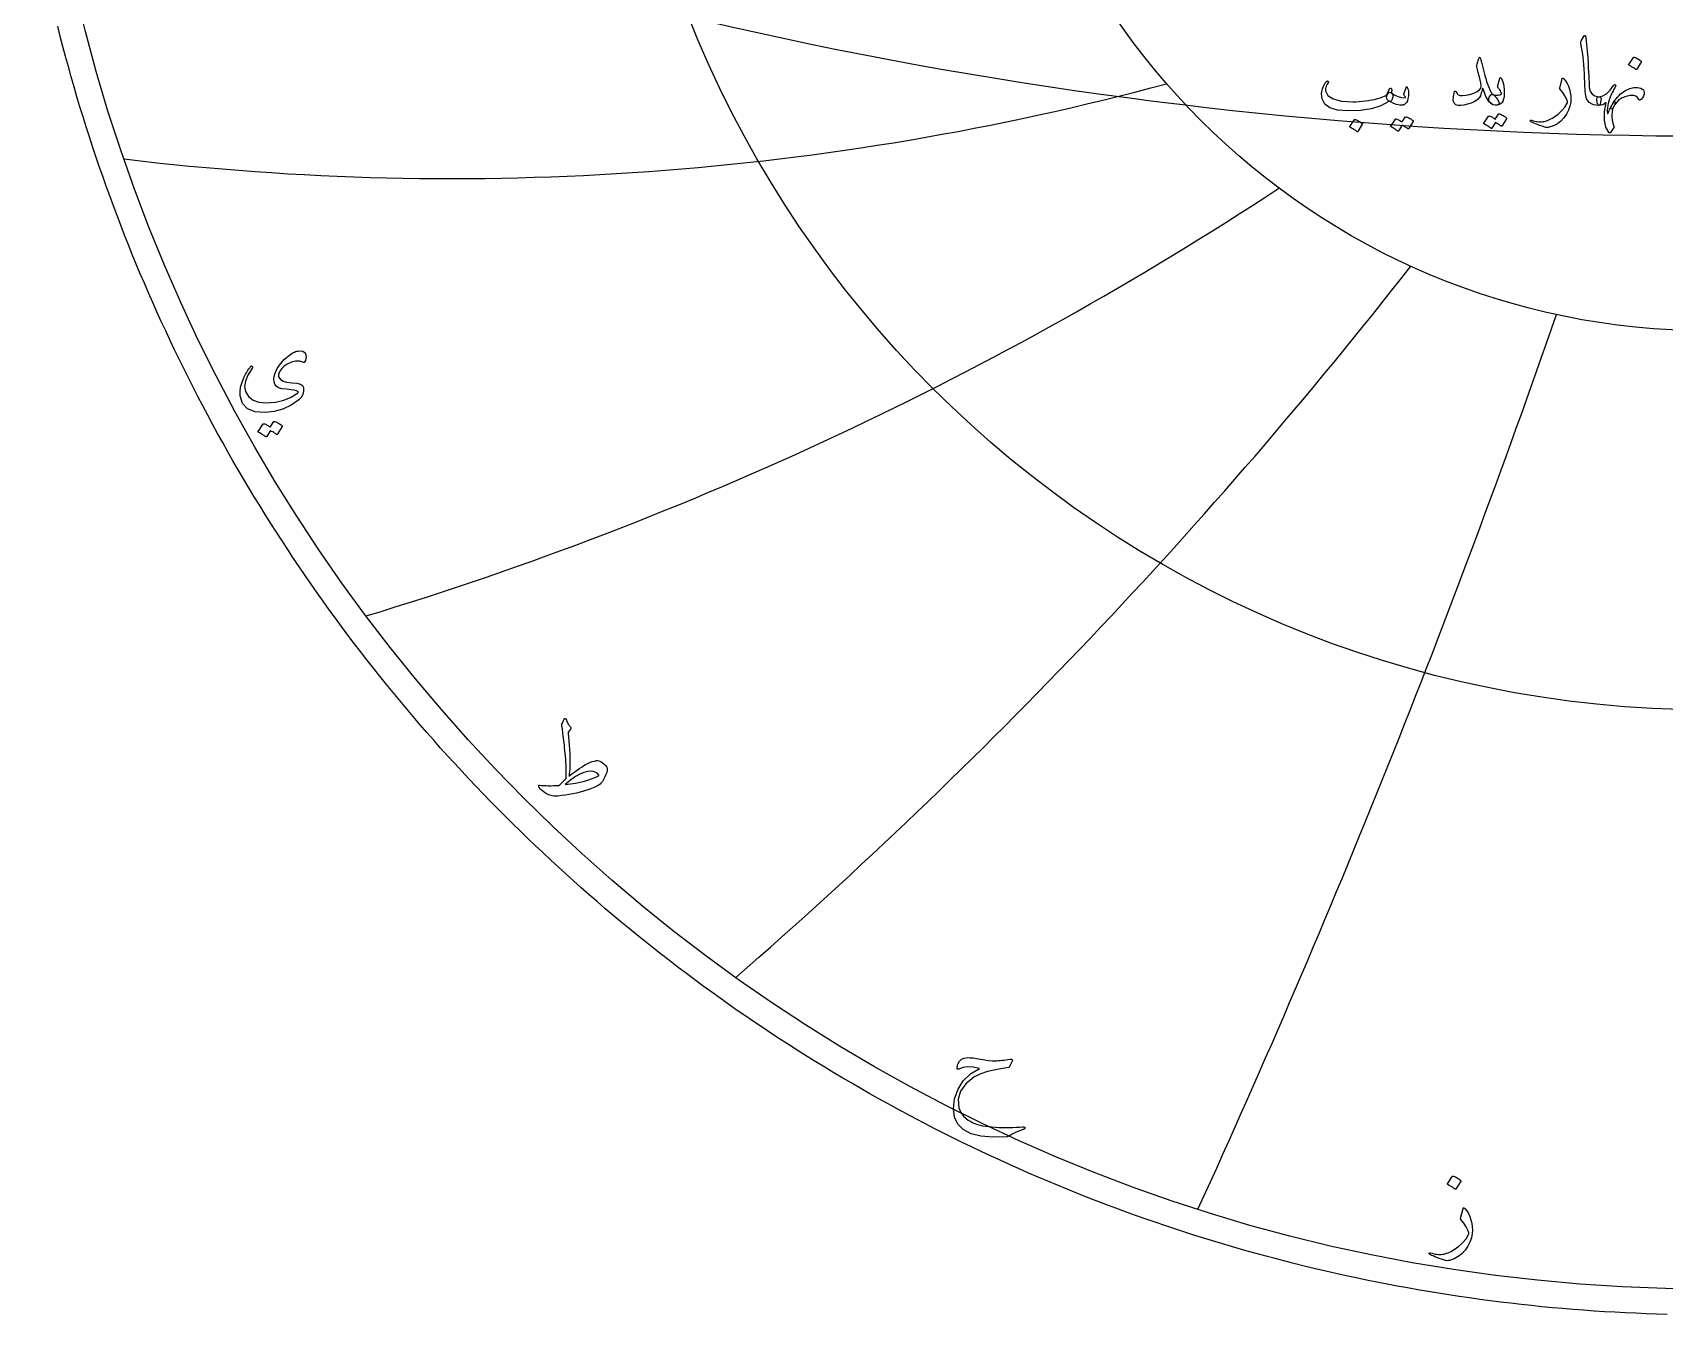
# Model space of a CAD drawing. Header units: millimetres. Extents: x -128 to 128, y -128 to 131.
# Drawn here: x -126 to -3.3, y -127.9 to -31.6 of the extents above; entities that cross this region are included whole.
import ezdxf

# ---------------------------------------------------------------- set-up
doc = ezdxf.new("R2010")
doc.units = ezdxf.units.MM
for name, color, linetype in [('CUT_OUTER', 1, 'Continuous'), ('ENGRAVE', 7, 'Continuous'), ('ENGRAVE_FINE', 8, 'Continuous'), ('TEXT', 5, 'Continuous')]:
    doc.layers.add(name, color=color, linetype=linetype)

msp = doc.modelspace()

# ---------------------------------------------------------------- linework, layer by layer
at = {"layer": 'CUT_OUTER'}
msp.add_lwpolyline([(-3.1401, -127.9115), (-3.9248, -127.8898), (-4.7095, -127.8633), (-5.4939, -127.832), (-6.2782, -127.7959), (-7.0622, -127.755), (-7.846, -127.7092), (-8.6294, -127.6587), (-9.4126, -127.6033), (-10.1954, -127.5432), (-10.9778, -127.4782), (-11.7598, -127.4084), (-12.5413, -127.3339), (-13.3224, -127.2545), (-14.1029, -127.1704), (-14.883, -127.0815), (-15.6624, -126.9878), (-16.4413, -126.8893), (-17.2196, -126.786), (-17.9972, -126.6779), (-18.7742, -126.5651), (-19.5504, -126.4476), (-20.3259, -126.3252), (-21.1006, -126.1981), (-21.8746, -126.0663), (-22.6477, -125.9297), (-23.42, -125.7883), (-24.1913, -125.6423), (-24.9618, -125.4915), (-25.7313, -125.336), (-26.4999, -125.1757), (-27.2675, -125.0108), (-28.034, -124.8411), (-28.7995, -124.6667), (-29.5639, -124.4877), (-30.3272, -124.3039), (-31.0893, -124.1155), (-31.8503, -123.9224), (-32.6101, -123.7246), (-33.3686, -123.5222), (-34.1259, -123.3151), (-34.8819, -123.1034), (-35.6366, -122.8871), (-36.3899, -122.6661), (-37.1419, -122.4405), (-37.8925, -122.2103), (-38.6417, -121.9755), (-39.3894, -121.7361), (-40.1356, -121.4921), (-40.8803, -121.2436), (-41.6235, -120.9905), (-42.3651, -120.7328), (-43.1051, -120.4706), (-43.8434, -120.2038), (-44.5802, -119.9325), (-45.3152, -119.6567), (-46.0486, -119.3764), (-46.7802, -119.0916), (-47.51, -118.8024), (-48.2381, -118.5086), (-48.9643, -118.2104), (-49.6887, -117.9077), (-50.4113, -117.6006), (-51.1319, -117.2891), (-51.8506, -116.9731), (-52.5674, -116.6528), (-53.2822, -116.328), (-53.9949, -115.9989), (-54.7057, -115.6654), (-55.4144, -115.3276), (-56.1209, -114.9854), (-56.8254, -114.6389), (-57.5278, -114.288), (-58.2279, -113.9329), (-58.9259, -113.5735), (-59.6217, -113.2098), (-60.3152, -112.8418), (-61.0065, -112.4696), (-61.6954, -112.0932), (-62.382, -111.7125), (-63.0663, -111.3276), (-63.7482, -110.9386), (-64.4277, -110.5453), (-65.1048, -110.1479), (-65.7794, -109.7464), (-66.4516, -109.3407), (-67.1212, -108.9309), (-67.7884, -108.517), (-68.4529, -108.099), (-69.1149, -107.677), (-69.7743, -107.2509), (-70.4311, -106.8207), (-71.0852, -106.3865), (-71.7366, -105.9484), (-72.3854, -105.5062), (-73.0314, -105.0601), (-73.6747, -104.61), (-74.3151, -104.1559), (-74.9528, -103.698), (-75.5877, -103.2361), (-76.2197, -102.7704), (-76.8489, -102.3008), (-77.4751, -101.8273), (-78.0985, -101.35), (-78.7189, -100.8689), (-79.3363, -100.384), (-79.9508, -99.8953), (-80.5622, -99.4029), (-81.1706, -98.9067), (-81.776, -98.4068), (-82.3782, -97.9032), (-82.9774, -97.3958), (-83.5735, -96.8849), (-84.1664, -96.3703), (-84.7561, -95.852), (-85.3426, -95.3301), (-85.926, -94.8047), (-86.5061, -94.2757), (-87.0829, -93.7431), (-87.6565, -93.207), (-88.2267, -92.6674), (-88.7936, -92.1243), (-89.3572, -91.5778), (-89.9175, -91.0277), (-90.4743, -90.4743), (-91.0277, -89.9175), (-91.5778, -89.3572), (-92.1243, -88.7936), (-92.6674, -88.2267), (-93.207, -87.6565), (-93.7431, -87.0829), (-94.2757, -86.5061), (-94.8047, -85.926), (-95.3301, -85.3426), (-95.852, -84.7561), (-96.3703, -84.1664), (-96.8849, -83.5735), (-97.3958, -82.9774), (-97.9032, -82.3782), (-98.4068, -81.776), (-98.9067, -81.1706), (-99.4029, -80.5622), (-99.8953, -79.9508), (-100.384, -79.3363), (-100.8689, -78.7189), (-101.35, -78.0985), (-101.8273, -77.4751), (-102.3008, -76.8489), (-102.7704, -76.2197), (-103.2361, -75.5877), (-103.698, -74.9528), (-104.1559, -74.3151), (-104.61, -73.6747), (-105.0601, -73.0314), (-105.5062, -72.3854), (-105.9484, -71.7366), (-106.3865, -71.0852), (-106.8207, -70.4311), (-107.2509, -69.7743), (-107.677, -69.1149), (-108.099, -68.4529), (-108.517, -67.7884), (-108.9309, -67.1212), (-109.3407, -66.4516), (-109.7464, -65.7794), (-110.1479, -65.1048), (-110.5453, -64.4277), (-110.9386, -63.7482), (-111.3276, -63.0663), (-111.7125, -62.382), (-112.0932, -61.6954), (-112.4696, -61.0065), (-112.8418, -60.3152), (-113.2098, -59.6217), (-113.5735, -58.9259), (-113.9329, -58.2279), (-114.288, -57.5278), (-114.6389, -56.8254), (-114.9854, -56.1209), (-115.3276, -55.4144), (-115.6654, -54.7057), (-115.9989, -53.9949), (-116.328, -53.2822), (-116.6528, -52.5674), (-116.9731, -51.8506), (-117.2891, -51.1319), (-117.6006, -50.4113), (-117.9077, -49.6887), (-118.2104, -48.9643), (-118.5086, -48.2381), (-118.8024, -47.51), (-119.0916, -46.7802), (-119.3764, -46.0486), (-119.6567, -45.3152), (-119.9325, -44.5802), (-120.2038, -43.8434), (-120.4706, -43.1051), (-120.7328, -42.3651), (-120.9905, -41.6235), (-121.2436, -40.8803), (-121.4921, -40.1356), (-121.7361, -39.3894), (-121.9755, -38.6417), (-122.2103, -37.8925), (-122.4405, -37.1419), (-122.6661, -36.3899), (-122.8871, -35.6366), (-123.1034, -34.8819), (-123.3151, -34.1259), (-123.5222, -33.3686), (-123.7246, -32.6101), (-123.9224, -31.8503), (-124.1155, -31.0893)], dxfattribs=at)
at = {"layer": 'ENGRAVE'}
for radius in [126, 82.4783, 53.9894]:
    msp.add_circle((0, 0), radius, dxfattribs=at)
for centre, radius, start, end in [((-94.5252, 163.7225), 206.2589, 263.151501, 285.109988), ((-177.761, 177.761), 264.5763, 286.879767, 303.348632), ((-325.9432, 188.1834), 385.2981, 311.00294, 321.982183), ((-726.2507, 194.5983), 756.3804, 335.421907, 340.9115286)]:
    msp.add_arc(centre, radius, start, end, dxfattribs=at)
at = {"layer": 'ENGRAVE_FINE'}
msp.add_arc((0, 293.5723), 332.9124, 247.925664, 292.074336, dxfattribs=at)
at = {"layer": 'TEXT'}
for points in [[(-9.3629, -31.8194), (-9.3488, -31.7976), (-9.3357, -31.7831), (-9.3234, -31.7759), (-9.3121, -31.7759), (-9.2949, -31.7854), (-9.2794, -31.814), (-9.2658, -31.8616), (-9.254, -31.9283), (-9.1942, -32.4704), (-9.1452, -32.9716), (-9.1071, -33.4321), (-9.0798, -33.8517), (-9.0624, -34.2105), (-9.0463, -34.5321), (-9.0315, -34.8166), (-9.0181, -35.0638), (-9.0066, -35.2738), (-8.9973, -35.4466), (-8.9902, -35.5823), (-8.9855, -35.6807), (-8.9211, -35.9756), (-8.7786, -36.1924), (-8.5582, -36.3312), (-8.2597, -36.392), (-8.1767, -36.4138), (-8.1236, -36.4646), (-8.1005, -36.5444), (-8.1073, -36.6533), (-8.1413, -36.8248), (-8.178, -36.9472), (-8.2175, -37.0207), (-8.2597, -37.0452), (-8.6797, -36.9899), (-8.9891, -36.8239), (-9.1878, -36.5471), (-9.2758, -36.1597), (-9.2896, -35.9744), (-9.3021, -35.7887), (-9.3132, -35.6025), (-9.323, -35.4158), (-9.3318, -35.2287), (-9.3402, -35.0411), (-9.3482, -34.8531), (-9.3556, -34.6646), (-9.3693, -34.3051), (-9.3883, -33.9814), (-9.4128, -33.6936), (-9.4427, -33.4416), (-9.4781, -33.1996), (-9.519, -32.9417), (-9.5652, -32.6679), (-9.6169, -32.3783), (-9.6237, -32.3261), (-9.6224, -32.2785), (-9.6129, -32.2354), (-9.5952, -32.1968)], [(-17.1363, -33.6049), (-17.0946, -33.7952), (-17.0492, -33.9887), (-17.0002, -34.1853), (-16.9476, -34.3851), (-16.8913, -34.5891), (-16.8315, -34.798), (-16.7679, -35.0118), (-16.7008, -35.2307), (-16.5652, -35.6245), (-16.4413, -35.9202), (-16.3293, -36.118), (-16.229, -36.2178), (-16.1415, -36.2772), (-16.053, -36.3612), (-15.9637, -36.4696), (-15.8734, -36.6025), (-15.7881, -36.7672), (-15.7645, -36.891), (-15.8026, -36.974), (-15.9024, -37.0162), (-16.2249, -36.9835), (-16.5103, -36.7694), (-16.7584, -36.3739), (-16.9694, -35.7968), (-16.9739, -35.7873), (-16.9802, -35.7805), (-16.9884, -35.7764), (-16.9984, -35.7751), (-17.0056, -35.7764), (-17.0129, -35.7805), (-17.0202, -35.7873), (-17.0274, -35.7968), (-17.0478, -35.8903), (-17.0728, -35.9892), (-17.1023, -36.0935), (-17.1363, -36.2033), (-17.1735, -36.3072), (-17.2125, -36.3938), (-17.2533, -36.4632), (-17.296, -36.5154), (-17.4493, -36.6492), (-17.6407, -36.7676), (-17.8703, -36.8706), (-18.1379, -36.9581), (-18.4101, -37.023), (-18.646, -37.0507), (-18.8456, -37.0411), (-19.0089, -36.9944), (-19.1486, -36.8774), (-19.2121, -36.6714), (-19.1994, -36.3766), (-19.1105, -35.9928), (-19.1019, -35.9801), (-19.0905, -35.971), (-19.0765, -35.9656), (-19.0597, -35.9638), (-19.0397, -35.966), (-19.0234, -35.9729), (-19.0107, -35.9842), (-19.0016, -36.0001), (-18.9671, -36.0804), (-18.929, -36.147), (-18.8873, -36.2001), (-18.8419, -36.2396), (-18.7004, -36.2922), (-18.5081, -36.3049), (-18.2649, -36.2777), (-17.971, -36.2106), (-17.6575, -36.1098), (-17.4139, -35.9964), (-17.2402, -35.8703), (-17.1363, -35.7315), (-17.1191, -35.5909), (-17.1472, -35.3505), (-17.2207, -35.0102), (-17.3395, -34.5702), (-17.3967, -34.3384), (-17.4302, -34.1511), (-17.4402, -34.0082), (-17.4266, -33.9097), (-17.2887, -33.5178), (-17.2737, -33.4765), (-17.2579, -33.447), (-17.2411, -33.4294), (-17.2234, -33.4235), (-17.2016, -33.4348), (-17.1798, -33.4688), (-17.1581, -33.5255), (-17.1363, -33.6049)], [(-5.6685, -33.4307), (-5.6595, -33.4216), (-5.6468, -33.4162), (-5.6304, -33.4144), (-5.6105, -33.4162), (-5.4694, -33.4734), (-5.3365, -33.5432), (-5.2117, -33.6258), (-5.0952, -33.721), (-5.0838, -33.7356), (-5.0788, -33.7501), (-5.0802, -33.7646), (-5.0879, -33.7791), (-5.429, -34.3307), (-5.4417, -34.3439), (-5.4581, -34.347), (-5.478, -34.3402), (-5.5016, -34.3235), (-5.522, -34.3089), (-5.5542, -34.2872), (-5.5982, -34.2581), (-5.654, -34.2218), (-5.7225, -34.1783), (-5.8046, -34.1275), (-5.9004, -34.0694), (-6.0097, -34.0041), (-6.0242, -33.9932), (-6.0315, -33.9823), (-6.0315, -33.9714), (-6.0242, -33.9606)], [(-23.879, -36.0872), (-23.872, -36.0908), (-23.8654, -36.0944), (-23.8593, -36.0981), (-23.8536, -36.1017), (-23.848, -36.1058), (-23.8418, -36.1108), (-23.8353, -36.1167), (-23.8282, -36.1235), (-23.7697, -36.1924), (-23.7466, -36.2904), (-23.7588, -36.4174), (-23.8065, -36.5735), (-23.8505, -36.6683), (-23.8954, -36.7277), (-23.9412, -36.7517), (-23.9879, -36.7404), (-24.0115, -36.7291), (-24.0315, -36.7241), (-24.0478, -36.7254), (-24.0605, -36.7331), (-24.6556, -37.0588), (-25.3669, -37.2884), (-26.1944, -37.4217), (-27.1379, -37.4589), (-27.9009, -37.3936), (-28.477, -37.2194), (-28.8662, -36.9364), (-29.0685, -36.5444), (-29.0998, -36.3593), (-29.1067, -36.1743), (-29.089, -35.9892), (-29.0468, -35.8041), (-28.9892, -35.6403), (-28.9179, -35.4902), (-28.8331, -35.3536), (-28.7347, -35.2307), (-28.7161, -35.2153), (-28.6966, -35.2053), (-28.6762, -35.2008), (-28.6548, -35.2017), (-28.6349, -35.2103), (-28.6185, -35.2216), (-28.6058, -35.2357), (-28.5968, -35.2525), (-28.5927, -35.2688), (-28.595, -35.2888), (-28.6036, -35.3124), (-28.6185, -35.3396), (-28.7238, -35.4938), (-28.7927, -35.6444), (-28.8254, -35.7914), (-28.8218, -35.9347), (-28.6494, -36.294), (-28.2484, -36.5517), (-27.6187, -36.7077), (-26.7605, -36.7622), (-26.5248, -36.7585), (-26.2896, -36.7476), (-26.0549, -36.7295), (-25.8206, -36.7041), (-25.5881, -36.6714), (-25.3588, -36.6315), (-25.1326, -36.5843), (-24.9097, -36.5299), (-24.6933, -36.4682), (-24.5159, -36.4065), (-24.3776, -36.3448), (-24.2782, -36.2831), (-24.2399, -36.2505), (-24.2047, -36.2106), (-24.1728, -36.1634), (-24.144, -36.1089), (-24.117, -36.0482), (-24.0904, -35.9819), (-24.0643, -35.9102), (-24.0387, -35.8331), (-24.0287, -35.8095), (-24.0133, -35.7896), (-23.9924, -35.7733), (-23.9661, -35.7606), (-23.938, -35.7537), (-23.9117, -35.7551), (-23.8872, -35.7646), (-23.8645, -35.7823), (-23.8464, -35.8068), (-23.8355, -35.8368), (-23.8319, -35.8721), (-23.8355, -35.913)], [(-15.6702, -35.9493), (-15.7128, -35.878), (-15.7536, -35.8168), (-15.7926, -35.7655), (-15.8298, -35.7243), (-15.8566, -35.6889), (-15.8716, -35.6481), (-15.8747, -35.6018), (-15.8661, -35.5501), (-15.7137, -34.9985), (-15.6924, -34.9504), (-15.6647, -34.9368), (-15.6307, -34.9576), (-15.5903, -35.013), (-15.5295, -35.1305), (-15.4778, -35.2724), (-15.4352, -35.4389), (-15.4016, -35.6299), (-15.3821, -35.8132), (-15.3744, -35.9928), (-15.3785, -36.1688), (-15.3944, -36.3412), (-15.4202, -36.4913), (-15.4542, -36.6224), (-15.4964, -36.7345), (-15.5468, -36.8275), (-15.6089, -36.8964), (-15.6937, -36.9509), (-15.8013, -36.9908), (-15.9315, -37.0162), (-16.0648, -37.0212), (-16.1891, -36.9999), (-16.3043, -36.9522), (-16.4105, -36.8783), (-16.4926, -36.7844), (-16.5357, -36.6769), (-16.5398, -36.5558), (-16.5048, -36.421), (-16.449, -36.3108), (-16.3833, -36.2414), (-16.3075, -36.2128), (-16.2218, -36.2251), (-16.024, -36.2727), (-15.8516, -36.2777), (-15.7046, -36.24), (-15.5831, -36.1597), (-15.5803, -36.1384), (-15.594, -36.0962), (-15.6239, -36.0332), (-15.6702, -35.9493)], [(-11.0323, -35.0202), (-11.0282, -35.0071), (-11.0232, -34.9966), (-11.0173, -34.9889), (-11.0105, -34.9839), (-10.9901, -34.9821), (-10.9651, -34.9912), (-10.9356, -35.0112), (-10.9016, -35.042), (-10.7692, -35.1994), (-10.6548, -35.3813), (-10.5587, -35.5877), (-10.4806, -35.8186), (-10.4199, -36.0672), (-10.3827, -36.3122), (-10.3691, -36.5535), (-10.379, -36.7912), (-10.4434, -37.1042), (-10.5496, -37.4045), (-10.6975, -37.6921), (-10.8871, -37.967), (-11.1139, -38.216), (-11.3734, -38.4188), (-11.6655, -38.5753), (-11.9903, -38.6856), (-12.0774, -38.7042), (-12.1645, -38.7091), (-12.2516, -38.7005), (-12.3387, -38.6783), (-12.5394, -38.6082), (-12.7207, -38.5431), (-12.8824, -38.483), (-13.0246, -38.4279), (-13.1468, -38.3778), (-13.2487, -38.3326), (-13.3301, -38.2925), (-13.3911, -38.2573), (-13.4038, -38.2464), (-13.4129, -38.2356), (-13.4183, -38.2247), (-13.4202, -38.2138), (-13.4188, -38.1997), (-13.4147, -38.1866), (-13.4079, -38.1743), (-13.3984, -38.163), (-13.3861, -38.1544), (-13.3712, -38.1503), (-13.3535, -38.1507), (-13.3331, -38.1557), (-13.2088, -38.1891), (-13.0899, -38.2165), (-12.9765, -38.238), (-12.8685, -38.2537), (-12.7651, -38.2635), (-12.6653, -38.2673), (-12.5692, -38.2653), (-12.4766, -38.2573), (-12.3843, -38.2426), (-12.2888, -38.2201), (-12.1901, -38.19), (-12.0883, -38.1521), (-11.9833, -38.106), (-11.8751, -38.0514), (-11.7637, -37.9881), (-11.6492, -37.9162), (-11.3276, -37.6848), (-11.0522, -37.4335), (-10.8231, -37.1623), (-10.6403, -36.871), (-10.6285, -36.8474), (-10.6222, -36.8202), (-10.6213, -36.7894), (-10.6258, -36.7549), (-10.702, -36.5512), (-10.8218, -36.3249), (-10.9851, -36.0758), (-11.1919, -35.8041), (-11.201, -35.7869), (-11.2065, -35.7714), (-11.2083, -35.7578), (-11.2065, -35.746)], [(-7.0984, -36.9872), (-7.1782, -37.1586), (-7.2363, -37.3392), (-7.2726, -37.5288), (-7.2871, -37.7275), (-7.2807, -37.9343), (-7.2544, -38.1485), (-7.2082, -38.3698), (-7.1419, -38.5985), (-7.1338, -38.6288), (-7.131, -38.6547), (-7.1338, -38.676), (-7.1419, -38.6928), (-7.4032, -39.063), (-7.4273, -39.0897), (-7.4486, -39.1047), (-7.4672, -39.1079), (-7.4831, -39.0993), (-7.7317, -38.6733), (-7.8532, -38.1503), (-7.8478, -37.5302), (-7.7153, -36.813), (-7.8419, -36.9146), (-7.9748, -36.9872), (-8.1141, -37.0307), (-8.2597, -37.0452), (-8.291, -37.0357), (-8.3196, -37.0071), (-8.3454, -36.9595), (-8.3685, -36.8928), (-8.3817, -36.8527), (-8.3921, -36.8121), (-8.3998, -36.771), (-8.4048, -36.7295), (-8.4085, -36.688), (-8.4121, -36.6469), (-8.4157, -36.6063), (-8.4194, -36.5662), (-8.4148, -36.4927), (-8.3867, -36.4392), (-8.335, -36.4056), (-8.2597, -36.392), (-7.9635, -36.3258), (-7.6845, -36.1634), (-7.4227, -35.9048), (-7.1782, -35.5501), (-7.1451, -35.5052), (-7.1111, -35.4793), (-7.0762, -35.4725), (-7.0403, -35.4847), (-7.014, -35.5079), (-7.0004, -35.5337), (-6.9995, -35.5623), (-7.0113, -35.5936), (-7.0755, -35.707), (-7.1374, -35.8222), (-7.1971, -35.9393), (-7.2544, -36.0581), (-7.3096, -36.1788), (-7.3624, -36.3013), (-7.413, -36.4256), (-7.4613, -36.5517), (-7.5683, -36.8951), (-7.6282, -37.1922), (-7.6409, -37.4431), (-7.6065, -37.6476), (-7.6033, -37.654), (-7.601, -37.6585), (-7.5996, -37.6613), (-7.5992, -37.6622), (-7.5987, -37.6613), (-7.5974, -37.6585), (-7.5951, -37.654), (-7.5919, -37.6476), (-7.5477, -37.5435), (-7.5021, -37.4417), (-7.4552, -37.3421), (-7.4069, -37.2448), (-7.3567, -37.1493), (-7.3043, -37.0552), (-7.2497, -36.9624), (-7.1927, -36.871), (-7.1515, -36.8075), (-7.1147, -36.7694), (-7.0825, -36.7567), (-7.0548, -36.7694), (-7.0412, -36.7966), (-7.044, -36.842), (-7.063, -36.9055), (-7.0984, -36.9872)], [(-24.0968, -36.6678), (-24.1757, -36.593), (-24.2165, -36.4991), (-24.2193, -36.3861), (-24.1839, -36.2541), (-24.1072, -36.1357), (-24.0369, -36.0636), (-23.9729, -36.0377), (-23.9153, -36.0581), (-23.6431, -36.2382), (-23.371, -36.3648), (-23.0988, -36.4378), (-22.8266, -36.4573), (-22.8171, -36.4555), (-22.8103, -36.4501), (-22.8062, -36.441), (-22.8048, -36.4283), (-22.8116, -36.4043), (-22.8321, -36.3684), (-22.8661, -36.3208), (-22.9137, -36.2614), (-22.9228, -36.2432), (-22.9282, -36.2251), (-22.93, -36.2069), (-22.9282, -36.1888), (-22.754, -35.688), (-22.7459, -35.6689), (-22.7359, -35.6553), (-22.7241, -35.6471), (-22.7105, -35.6444), (-22.6969, -35.6467), (-22.6851, -35.6535), (-22.6751, -35.6648), (-22.6669, -35.6807), (-22.6125, -35.8436), (-22.5798, -36.0055), (-22.569, -36.1666), (-22.5798, -36.3267), (-22.6152, -36.5258), (-22.6633, -36.6878), (-22.7241, -36.8125), (-22.7976, -36.9001), (-22.8534, -36.9482), (-22.9046, -36.9835), (-22.9514, -37.0062), (-22.9935, -37.0162), (-23.2367, -37.0216), (-23.5016, -36.9654), (-23.7883, -36.8474), (-24.0968, -36.6678)], [(-5.2694, -36.5952), (-5.3633, -36.4483), (-5.4853, -36.3485), (-5.6354, -36.2958), (-5.8137, -36.2904), (-5.9149, -36.3033), (-6.0151, -36.3203), (-6.1145, -36.3414), (-6.2129, -36.3666), (-6.3104, -36.3968), (-6.4071, -36.4328), (-6.5028, -36.4748), (-6.5976, -36.5226), (-6.76, -36.6315), (-6.9133, -36.7839), (-7.0576, -36.9799), (-7.1927, -37.2194), (-7.2313, -37.2734), (-7.2671, -37.3047), (-7.3003, -37.3133), (-7.3306, -37.2993), (-7.356, -37.2711), (-7.3669, -37.2376), (-7.3633, -37.1986), (-7.3452, -37.1541), (-7.3175, -37.0956), (-7.2925, -37.0434), (-7.2703, -36.9976), (-7.2508, -36.9581), (-7.2336, -36.9246), (-7.2181, -36.8964), (-7.2045, -36.8738), (-7.1927, -36.8565), (-7.0861, -36.6959), (-6.9768, -36.5481), (-6.8648, -36.4129), (-6.75, -36.2904), (-6.6325, -36.1802), (-6.5123, -36.0817), (-6.3894, -35.9951), (-6.2637, -35.9202), (-5.9412, -35.7737), (-5.6413, -35.697), (-5.3642, -35.6902), (-5.1097, -35.7533), (-5.0013, -35.8082), (-4.9228, -35.8785), (-4.8742, -35.9642), (-4.8556, -36.0654), (-4.8665, -36.2033), (-4.9065, -36.3339), (-4.9754, -36.4573), (-5.0734, -36.5735), (-5.1373, -36.6238), (-5.1913, -36.6442), (-5.2353, -36.6347), (-5.2694, -36.5952)], [(-22.8048, -37.9017), (-22.7958, -37.8926), (-22.7831, -37.8872), (-22.7667, -37.8854), (-22.7468, -37.8872), (-22.6753, -37.9139), (-22.6061, -37.9434), (-22.5392, -37.9756), (-22.4746, -38.0106), (-22.4118, -38.0487), (-22.3503, -38.0904), (-22.2902, -38.1358), (-22.2315, -38.1847), (-22.2201, -38.1997), (-22.2151, -38.2156), (-22.2165, -38.2324), (-22.2242, -38.2501), (-22.5726, -38.8017), (-22.5821, -38.8089), (-22.5962, -38.8089), (-22.6148, -38.8017), (-22.6379, -38.7872), (-22.6538, -38.7738), (-22.6796, -38.7554), (-22.7155, -38.732), (-22.7613, -38.7037), (-22.8175, -38.6699), (-22.8847, -38.6302), (-22.9627, -38.5846), (-23.0516, -38.5331), (-23.3274, -38.9614), (-23.3401, -38.9745), (-23.3565, -38.9777), (-23.3764, -38.9709), (-23.4, -38.9541), (-23.4204, -38.9396), (-23.4526, -38.9178), (-23.4966, -38.8888), (-23.5524, -38.8525), (-23.6209, -38.8089), (-23.703, -38.7581), (-23.7987, -38.7001), (-23.9081, -38.6347), (-23.9194, -38.6239), (-23.9244, -38.613), (-23.923, -38.6021), (-23.9153, -38.5912), (-23.5597, -38.0614), (-23.5506, -38.0523), (-23.5379, -38.0468), (-23.5216, -38.045), (-23.5016, -38.0468), (-23.4408, -38.0666), (-23.3819, -38.0895), (-23.3247, -38.1156), (-23.2694, -38.1448), (-23.2158, -38.1768), (-23.1641, -38.2111), (-23.1142, -38.2476), (-23.0661, -38.2864)], [(-15.8008, -37.6912), (-15.7917, -37.6821), (-15.779, -37.6767), (-15.7627, -37.6749), (-15.7427, -37.6767), (-15.6713, -37.7034), (-15.6021, -37.7329), (-15.5352, -37.7651), (-15.4706, -37.8001), (-15.4077, -37.8382), (-15.3463, -37.8799), (-15.2862, -37.9253), (-15.2274, -37.9743), (-15.2161, -37.9892), (-15.2111, -38.0051), (-15.2124, -38.0219), (-15.2202, -38.0396), (-15.5685, -38.5912), (-15.5781, -38.5985), (-15.5921, -38.5985), (-15.6107, -38.5912), (-15.6339, -38.5767), (-15.6497, -38.5633), (-15.6756, -38.5449), (-15.7114, -38.5216), (-15.7573, -38.4932), (-15.8135, -38.4594), (-15.8806, -38.4197), (-15.9587, -38.3741), (-16.0476, -38.3226), (-16.3234, -38.7509), (-16.3361, -38.764), (-16.3524, -38.7672), (-16.3724, -38.7604), (-16.396, -38.7436), (-16.4164, -38.7291), (-16.4486, -38.7073), (-16.4926, -38.6783), (-16.5484, -38.642), (-16.6169, -38.5985), (-16.699, -38.5476), (-16.7947, -38.4896), (-16.904, -38.4243), (-16.9154, -38.4134), (-16.9204, -38.4025), (-16.919, -38.3916), (-16.9113, -38.3807), (-16.5556, -37.8509), (-16.5466, -37.8418), (-16.5339, -37.8364), (-16.5175, -37.8345), (-16.4976, -37.8364), (-16.4368, -37.8561), (-16.3778, -37.879), (-16.3207, -37.9051), (-16.2653, -37.9343), (-16.2118, -37.9663), (-16.1601, -38.0006), (-16.1102, -38.0371), (-16.0621, -38.0759)], [(-26.6298, -38.1049), (-26.6208, -38.0958), (-26.6081, -38.0904), (-26.5917, -38.0886), (-26.5718, -38.0904), (-26.4307, -38.1475), (-26.2978, -38.2174), (-26.173, -38.3), (-26.0565, -38.3952), (-26.0451, -38.4097), (-26.0401, -38.4243), (-26.0415, -38.4388), (-26.0492, -38.4533), (-26.3903, -39.0049), (-26.403, -39.0181), (-26.4194, -39.0212), (-26.4393, -39.0144), (-26.4629, -38.9976), (-26.4833, -38.9831), (-26.5155, -38.9614), (-26.5595, -38.9323), (-26.6153, -38.896), (-26.6838, -38.8525), (-26.7659, -38.8017), (-26.8616, -38.7436), (-26.971, -38.6783), (-26.9855, -38.6674), (-26.9927, -38.6565), (-26.9927, -38.6456), (-26.9855, -38.6347)], [(-105.6982, -56.3428), (-105.9489, -56.2591), (-106.2286, -56.2557), (-106.5373, -56.3327), (-106.875, -56.4899), (-107.0894, -56.6399), (-107.2679, -56.8189), (-107.4107, -57.027), (-107.5176, -57.2641), (-107.5282, -57.3115), (-107.5292, -57.3609), (-107.5205, -57.4122), (-107.5021, -57.4654), (-107.3792, -57.6309), (-107.1731, -57.7557), (-106.8837, -57.8399), (-106.5111, -57.8835), (-106.1434, -57.9227), (-105.8763, -57.9938), (-105.7098, -58.0969), (-105.644, -58.2319), (-105.6368, -58.5144), (-105.6924, -58.766), (-105.811, -58.9867), (-105.9924, -59.1764), (-106.5687, -59.5698), (-107.1828, -59.8596), (-107.8345, -60.0459), (-108.524, -60.1286), (-109.2769, -60.0764), (-109.8402, -59.8499), (-110.2137, -59.4493), (-110.3976, -58.8744), (-110.4082, -58.5589), (-110.3628, -58.2164), (-110.2611, -57.8467), (-110.1034, -57.4499), (-110.0485, -57.3396), (-109.9921, -57.2331), (-109.9343, -57.1306), (-109.875, -57.0319), (-109.8138, -56.9365), (-109.7502, -56.8441), (-109.6841, -56.7546), (-109.6157, -56.668), (-109.5789, -56.6322), (-109.546, -56.6177), (-109.5169, -56.6244), (-109.4918, -56.6525), (-109.4778, -56.6873), (-109.4744, -56.7222), (-109.4816, -56.757), (-109.4995, -56.7919), (-109.8179, -57.3048), (-110.0066, -57.7673), (-110.0657, -58.1796), (-109.995, -58.5415), (-109.7676, -58.9228), (-109.4337, -59.1919), (-108.9934, -59.3486), (-108.4466, -59.3931), (-107.746, -59.3375), (-107.115, -59.1938), (-106.5537, -58.962), (-106.0621, -58.6422), (-106.0326, -58.6151), (-106.0215, -58.588), (-106.0287, -58.5609), (-106.0544, -58.5338), (-106.1584, -58.4835), (-106.3389, -58.4409), (-106.5958, -58.406), (-106.9292, -58.3789), (-107.2684, -58.3373), (-107.5273, -58.2589), (-107.7058, -58.1438), (-107.804, -57.9919), (-107.8495, -57.8133), (-107.8621, -57.626), (-107.8418, -57.4301), (-107.7886, -57.2254), (-107.6158, -56.8233), (-107.3763, -56.4531), (-107.07, -56.1149), (-106.6969, -55.8086), (-106.5978, -55.736), (-106.5015, -55.6731), (-106.4081, -55.6199), (-106.3176, -55.5764), (-106.2305, -55.542), (-106.1473, -55.5164), (-106.0679, -55.4994), (-105.9924, -55.4912), (-105.6973, -55.5188), (-105.5163, -55.648), (-105.4495, -55.8788), (-105.4969, -56.2112), (-105.5328, -56.3007), (-105.5782, -56.3525), (-105.6334, -56.3665), (-105.6982, -56.3428)], [(-107.866, -60.8099), (-107.8563, -60.8002), (-107.8428, -60.7944), (-107.8253, -60.7925), (-107.804, -60.7944), (-107.7278, -60.823), (-107.654, -60.8544), (-107.5827, -60.8888), (-107.5137, -60.926), (-107.4467, -60.9667), (-107.3811, -61.0112), (-107.317, -61.0596), (-107.2544, -61.1119), (-107.2423, -61.1278), (-107.2369, -61.1448), (-107.2384, -61.1627), (-107.2466, -61.1815), (-107.6182, -61.7699), (-107.6284, -61.7777), (-107.6434, -61.7777), (-107.6632, -61.7699), (-107.6879, -61.7544), (-107.7048, -61.7402), (-107.7324, -61.7206), (-107.7707, -61.6956), (-107.8195, -61.6654), (-107.8795, -61.6294), (-107.9511, -61.587), (-108.0344, -61.5384), (-108.1292, -61.4835), (-108.4234, -61.9402), (-108.4369, -61.9543), (-108.4544, -61.9577), (-108.4757, -61.9504), (-108.5008, -61.9325), (-108.5226, -61.917), (-108.5569, -61.8938), (-108.6039, -61.8628), (-108.6634, -61.8241), (-108.7365, -61.7777), (-108.824, -61.7235), (-108.9261, -61.6615), (-109.0428, -61.5919), (-109.0548, -61.5802), (-109.0602, -61.5686), (-109.0587, -61.557), (-109.0505, -61.5454), (-108.6711, -60.9802), (-108.6615, -60.9706), (-108.6479, -60.9648), (-108.6305, -60.9628), (-108.6092, -60.9648), (-108.5444, -60.9858), (-108.4815, -61.0102), (-108.4205, -61.0381), (-108.3615, -61.0693), (-108.3044, -61.1034), (-108.2492, -61.1399), (-108.196, -61.1789), (-108.1447, -61.2202)], [(-86.2161, -83.5482), (-86.1793, -83.464), (-86.1464, -83.3895), (-86.1174, -83.3246), (-86.0922, -83.2695), (-86.0714, -83.2245), (-86.0555, -83.1901), (-86.0443, -83.1664), (-86.038, -83.1533), (-86.025, -83.1364), (-86.009, -83.1243), (-85.9901, -83.117), (-85.9684, -83.1146), (-85.9505, -83.1175), (-85.9355, -83.1262), (-85.9234, -83.1407), (-85.9142, -83.1611), (-85.8735, -83.2598), (-85.8367, -83.3469), (-85.8038, -83.4224), (-85.7748, -83.4862), (-85.7581, -83.5143), (-85.739, -83.5443), (-85.7175, -83.5762), (-85.6935, -83.6101), (-85.6667, -83.6459), (-85.6364, -83.6836), (-85.6028, -83.7233), (-85.5658, -83.7649), (-85.5426, -83.807), (-85.5348, -83.8482), (-85.5426, -83.8883), (-85.5658, -83.9275), (-85.7129, -84.1211), (-85.7327, -84.1525), (-85.7458, -84.1849), (-85.7521, -84.2183), (-85.7516, -84.2527), (-85.6761, -85.1048), (-85.6277, -85.7953), (-85.6064, -86.3241), (-85.6122, -86.6914), (-85.6202, -86.8286), (-85.6287, -86.9536), (-85.6376, -87.0666), (-85.6471, -87.1675), (-85.657, -87.2568), (-85.6674, -87.3349), (-85.6783, -87.402), (-85.6897, -87.4578), (-85.4581, -87.2807), (-85.2435, -87.1211), (-85.0459, -86.9788), (-84.8651, -86.854), (-84.7018, -86.7461), (-84.5564, -86.6546), (-84.4289, -86.5796), (-84.3193, -86.5211), (-84.1243, -86.434), (-83.9419, -86.3662), (-83.7721, -86.3178), (-83.6148, -86.2888), (-83.5316, -86.2864), (-83.4445, -86.3024), (-83.3535, -86.3367), (-83.2587, -86.3895), (-83.0709, -86.5225), (-82.9335, -86.6507), (-82.8464, -86.7741), (-82.8097, -86.8927), (-82.8121, -87.0248), (-82.8426, -87.1733), (-82.9011, -87.3383), (-82.9877, -87.5198), (-83.0845, -87.6983), (-83.1735, -87.8469), (-83.2548, -87.9654), (-83.3284, -88.054), (-83.4793, -88.1657), (-83.7387, -88.292), (-84.1064, -88.4328), (-84.5826, -88.5882), (-84.848, -88.6651), (-85.1177, -88.7333), (-85.3918, -88.7928), (-85.6703, -88.8436), (-85.9522, -88.8862), (-86.2364, -88.9211), (-86.5231, -88.9482), (-86.8122, -88.9675), (-86.918, -88.9462), (-87.0184, -88.9211), (-87.1134, -88.892), (-87.2032, -88.8591), (-87.2886, -88.8224), (-87.3706, -88.7817), (-87.4492, -88.7372), (-87.5245, -88.6888), (-87.6566, -88.592), (-87.7664, -88.4953), (-87.854, -88.3985), (-87.9193, -88.3017), (-87.9551, -88.2214), (-87.9619, -88.1662), (-87.9397, -88.1362), (-87.8884, -88.1314), (-87.7434, -88.1486), (-87.5874, -88.1614), (-87.4202, -88.1699), (-87.2419, -88.174), (-87.0525, -88.1737), (-86.8519, -88.1691), (-86.6402, -88.1602), (-86.4174, -88.1469), (-85.9064, -87.6436), (-85.897, -87.4414), (-85.8919, -87.2372), (-85.8912, -87.0311), (-85.8948, -86.823), (-85.9023, -86.6125), (-85.9132, -86.3991), (-85.9275, -86.1828), (-85.9451, -85.9636), (-85.965, -85.7466), (-85.9858, -85.5369), (-86.0076, -85.3344), (-86.0303, -85.1391), (-86.053, -84.9507), (-86.0748, -84.7685), (-86.0956, -84.5926), (-86.1155, -84.423), (-86.1341, -84.266), (-86.1513, -84.1278), (-86.167, -84.0086), (-86.1813, -83.9082), (-86.1941, -83.8261), (-86.2055, -83.762), (-86.2154, -83.7158), (-86.2238, -83.6875), (-86.2292, -83.6556), (-86.2297, -83.6217), (-86.2253, -83.5859), (-86.2161, -83.5482)], [(-84.5593, -87.1714), (-84.8588, -87.2957), (-85.1922, -87.4907), (-85.5595, -87.7564), (-85.9606, -88.0927), (-85.5718, -88.0445), (-85.2029, -87.9853), (-84.8538, -87.9149), (-84.5245, -87.8333), (-84.2155, -87.7416), (-83.9274, -87.6407), (-83.6601, -87.5307), (-83.4135, -87.4114), (-83.5809, -87.2048), (-83.8277, -87.0959), (-84.1538, -87.0848), (-84.5593, -87.1714)], [(-52.3729, -108.8714), (-52.5587, -109.2895), (-52.5757, -109.3171), (-52.5955, -109.3379), (-52.6182, -109.3519), (-52.6439, -109.3592), (-53.5028, -109.4946), (-54.2213, -109.6611), (-54.7995, -109.8585), (-55.2374, -110.0869), (-55.8515, -110.5877), (-56.2458, -111.1379), (-56.4205, -111.7374), (-56.3755, -112.3863), (-56.2391, -112.7375), (-56.0078, -113.0482), (-55.6816, -113.3182), (-55.2607, -113.5475), (-54.965, -113.6501), (-54.5968, -113.7334), (-54.156, -113.7972), (-53.6426, -113.8417), (-53.3697, -113.8548), (-53.1007, -113.863), (-52.8355, -113.8664), (-52.5742, -113.865), (-52.3178, -113.8592), (-52.0671, -113.8495), (-51.8223, -113.8359), (-51.5832, -113.8185), (-51.5271, -113.8146), (-51.4826, -113.8185), (-51.4497, -113.8301), (-51.4284, -113.8495), (-51.4168, -113.8732), (-51.4129, -113.8979), (-51.4168, -113.9235), (-51.4284, -113.9501), (-51.4369, -113.9644), (-51.4468, -113.9763), (-51.4582, -113.9857), (-51.471, -113.9927), (-51.4848, -113.9988), (-51.4991, -114.0053), (-51.5138, -114.0123), (-51.5291, -114.0198), (-51.7521, -114.0909), (-51.9491, -114.165), (-52.1199, -114.2419), (-52.2645, -114.3217), (-52.3572, -114.3793), (-52.4416, -114.4282), (-52.5178, -114.4684), (-52.5858, -114.4998), (-52.6446, -114.524), (-52.6932, -114.5424), (-52.7317, -114.555), (-52.76, -114.5617), (-53.8187, -114.6009), (-54.7187, -114.525), (-55.46, -114.3338), (-56.0426, -114.0275), (-56.4636, -113.6075), (-56.7123, -113.083), (-56.7887, -112.454), (-56.6929, -111.7205), (-56.4394, -110.9816), (-56.0426, -110.3521), (-55.5026, -109.8319), (-54.8194, -109.4211), (-55.3032, -109.3287), (-55.7252, -109.3069), (-56.0852, -109.3558), (-56.3832, -109.4753), (-56.4094, -109.485), (-56.4336, -109.4908), (-56.4558, -109.4927), (-56.4762, -109.4908), (-56.4931, -109.4845), (-56.5052, -109.4734), (-56.5124, -109.4574), (-56.5149, -109.4366), (-56.5042, -109.3403), (-56.4878, -109.245), (-56.4655, -109.1506), (-56.4374, -109.0572), (-56.3387, -108.8758), (-56.182, -108.7417), (-55.9671, -108.6551), (-55.6942, -108.6159), (-55.5215, -108.6174), (-55.3052, -108.6372), (-55.0453, -108.6755), (-54.742, -108.7321), (-54.4289, -108.7887), (-54.14, -108.8269), (-53.8753, -108.8467), (-53.6349, -108.8482), (-53.5192, -108.8431), (-53.3968, -108.8356), (-53.2676, -108.8257), (-53.1316, -108.8134), (-52.9889, -108.7981), (-52.8394, -108.7795), (-52.6831, -108.7575), (-52.52, -108.7321), (-52.4266, -108.7292), (-52.371, -108.7514), (-52.3531, -108.7988), (-52.3729, -108.8714)], [(-19.2654, -117.5348), (-19.2557, -117.5251), (-19.2422, -117.5193), (-19.2247, -117.5174), (-19.2035, -117.5193), (-19.053, -117.5803), (-18.9112, -117.6548), (-18.7781, -117.7428), (-18.6538, -117.8445), (-18.6417, -117.8599), (-18.6364, -117.8754), (-18.6378, -117.8909), (-18.646, -117.9064), (-19.0099, -118.4948), (-19.0235, -118.5088), (-19.0409, -118.5122), (-19.0622, -118.5049), (-19.0873, -118.487), (-19.1091, -118.4716), (-19.1435, -118.4483), (-19.1904, -118.4174), (-19.2499, -118.3787), (-19.323, -118.3322), (-19.4106, -118.278), (-19.5126, -118.2161), (-19.6293, -118.1464), (-19.6447, -118.1348), (-19.6525, -118.1232), (-19.6525, -118.1116), (-19.6447, -118.0999)], [(-18.4757, -119.9425), (-18.4714, -119.9285), (-18.466, -119.9174), (-18.4597, -119.9091), (-18.4525, -119.9038), (-18.4307, -119.9019), (-18.4041, -119.9116), (-18.3726, -119.9328), (-18.3364, -119.9657), (-18.1951, -120.1337), (-18.0731, -120.3277), (-17.9706, -120.5478), (-17.8873, -120.7941), (-17.8225, -121.0593), (-17.7828, -121.3206), (-17.7683, -121.578), (-17.7789, -121.8316), (-17.8476, -122.1654), (-17.9609, -122.4857), (-18.1186, -122.7925), (-18.3209, -123.0857), (-18.5628, -123.3514), (-18.8396, -123.5677), (-19.1512, -123.7346), (-19.4976, -123.8522), (-19.5906, -123.872), (-19.6835, -123.8774), (-19.7764, -123.8682), (-19.8693, -123.8445), (-20.0834, -123.7697), (-20.2767, -123.7003), (-20.4492, -123.6362), (-20.6009, -123.5774), (-20.7313, -123.5239), (-20.8399, -123.4757), (-20.9268, -123.4329), (-20.9918, -123.3954), (-21.0054, -123.3838), (-21.0151, -123.3722), (-21.0209, -123.3606), (-21.0228, -123.349), (-21.0214, -123.334), (-21.017, -123.3199), (-21.0097, -123.3069), (-20.9996, -123.2948), (-20.9865, -123.2856), (-20.9706, -123.2812), (-20.9517, -123.2817), (-20.9299, -123.287), (-20.7973, -123.3226), (-20.6706, -123.3519), (-20.5496, -123.3749), (-20.4344, -123.3916), (-20.3241, -123.402), (-20.2176, -123.4061), (-20.1151, -123.4039), (-20.0164, -123.3954), (-19.9179, -123.3797), (-19.816, -123.3557), (-19.7108, -123.3236), (-19.6022, -123.2832), (-19.4901, -123.2341), (-19.3747, -123.1757), (-19.256, -123.1082), (-19.1338, -123.0316), (-18.7907, -122.7848), (-18.497, -122.5167), (-18.2526, -122.2274), (-18.0576, -121.9167), (-18.0451, -121.8916), (-18.0383, -121.8625), (-18.0373, -121.8296), (-18.0422, -121.7928), (-18.1235, -121.5756), (-18.2512, -121.3341), (-18.4254, -121.0685), (-18.646, -120.7787), (-18.6557, -120.7603), (-18.6615, -120.7438), (-18.6635, -120.7293), (-18.6615, -120.7167)]]:
    msp.add_lwpolyline(points, close=True, dxfattribs=at)

doc.saveas('drawing.dxf')
